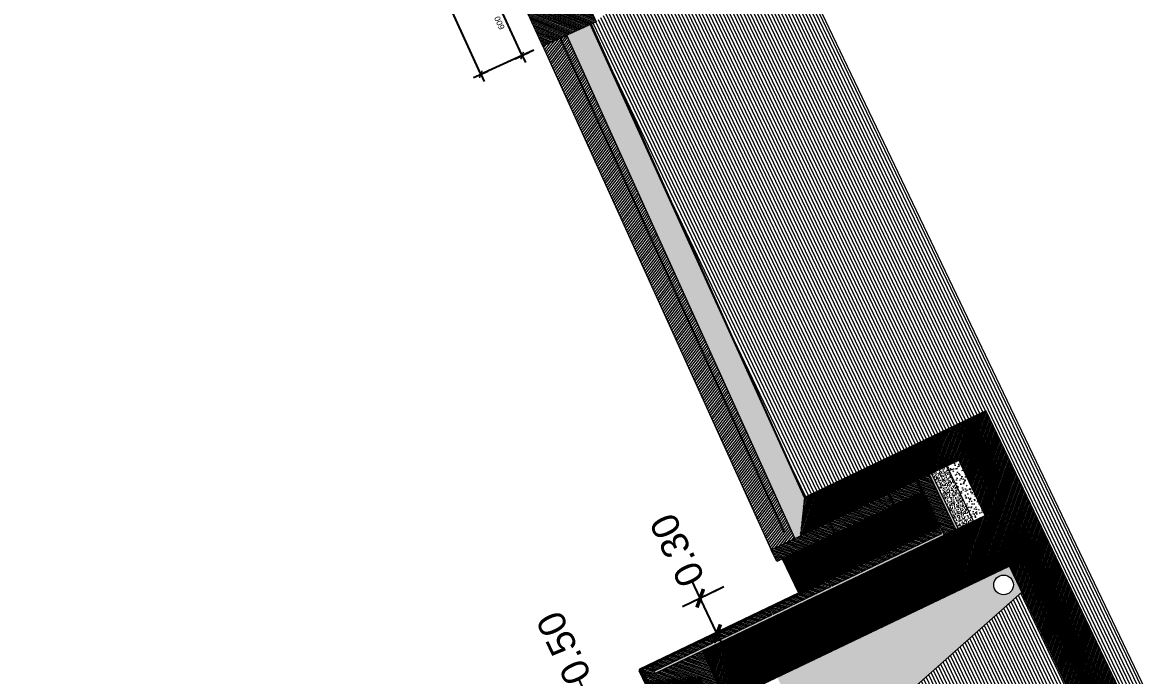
# Model space of a CAD drawing. Header units: metres. Extents: x 678805 to 1359287, y 2747329 to 5497370.
# Drawn here: x 679512.14 to 679520.76, y 2747483.89 to 2747488.88 of the extents above; entities that cross this region are included whole.
import ezdxf

# ---------------------------------------------------------------- set-up
doc = ezdxf.new("R2010")
doc.units = ezdxf.units.M
doc.linetypes.add('XREF_MON_WATERFEATURE$0$DASH_1', pattern=[0.4, 0.1, -0.3])
for name, color, linetype, true_color in [('02-L-Waterfeatures 01', 7, 'Continuous', 0x4da6ff), ('XREF_MON_WATERFEATURE$0$01-TX-Dimensions_1-100', 7, 'Continuous', 0x3f5f7f), ('XREF_MON_WATERFEATURE$0$01-TX-Dimensions_1-25', 7, 'Continuous', 0x3f5f7f), ('XREF_MON_WATERFEATURE$0$EIT_3 TR sorra', 7, 'Continuous', 0xd8ceb0)]:
    doc.layers.add(name, color=color, linetype=linetype, true_color=true_color)
doc.layers.add('XREF_MON_WATERFEATURE$0$-aux', color=50, linetype='Continuous', plot=False)
doc.layers.add('XREF_MON_WATERFEATURE$0$00_Aux', color=6, linetype='Continuous', plot=False)
for name, color, linetype, lineweight, true_color in [('XREF_MON_WATERFEATURE$0$02-L-projecció', 7, 'Continuous', 5, 0x636363), ('XREF_MON_WATERFEATURE$0$02-L-projecció 2', 7, 'Continuous', 5, 0x636363), ('XREF_MON_WATERFEATURE$0$3-TR grava', 7, 'Continuous', 5, 0x666666), ('XREF_MON_WATERFEATURE$0$3-TR tot_u', 7, 'Continuous', 5, 0x787878)]:
    doc.layers.add(name, color=color, linetype=linetype, lineweight=lineweight, true_color=true_color)
for name, color, linetype, lineweight in [('XREF_MON_WATERFEATURE$0$02-L-seccionat', 6, 'Continuous', 5), ('XREF_MON_WATERFEATURE$0$3-TR Formigó', 252, 'Continuous', 0), ('XREF_MON_WATERFEATURE$0$3-TR terra compactada', 45, 'Continuous', 0)]:
    doc.layers.add(name, color=color, linetype=linetype, lineweight=lineweight)
doc.layers.add('XREF_MON_WATERFEATURE$0$02-L-Waterfeatures 02', color=152, linetype='Continuous')
doc.layers.add('XREF_MON_WATERFEATURE$0$COTAUX', color=7, linetype='Continuous')
doc.styles.add('XREF_MON_WATERFEATURE$0$Standard', font='arial.ttf')
doc.dimstyles.new('XREF_MON_WATERFEATURE$0$E100', dxfattribs={"dimscale": 0.03, "dimtxt": 7, "dimasz": 0.5, "dimexe": 0.1, "dimexo": 15, "dimgap": 4, "dimtad": 1, "dimzin": 0, "dimdsep": 46, "dimtxsty": 'XREF_MON_WATERFEATURE$0$Standard', "dimblk1": 'XREF_MON_WATERFEATURE$0$LINCOT200', "dimblk2": 'XREF_MON_WATERFEATURE$0$LINCOT200', "dimsah": 1, "dimcen": 0.1, "dimdle": 0.1, "dimclrt": 256, "dimadec": 0, "dimazin": 0, "dimtfac": 0.01538461538461539, "dimtofl": 0, "dimtmove": 0, "dimatfit": 3, "dimldrblk": 'XREF_MON_WATERFEATURE$0$LINCOT200', "dimfxl": 1, "dimtolj": 1, "dimtzin": 0, "dimarcsym": 0})
doc.dimstyles.new('XREF_MON_WATERFEATURE$0$E20', dxfattribs={"dimscale": 0.03, "dimtxt": 1.5, "dimasz": 0.2, "dimexe": 0.1, "dimexo": 2.5, "dimgap": 1, "dimtad": 1, "dimdec": 0, "dimlfac": 1000, "dimzin": 0, "dimdsep": 46, "dimtxsty": 'XREF_MON_WATERFEATURE$0$Standard', "dimblk1": 'XREF_MON_WATERFEATURE$0$LINCOT200', "dimblk2": 'XREF_MON_WATERFEATURE$0$LINCOT200', "dimsah": 1, "dimcen": 0.1, "dimdle": 0.1, "dimclrt": 256, "dimadec": 0, "dimazin": 0, "dimtfac": 0.01538461538461539, "dimtdec": 0, "dimtofl": 0, "dimtmove": 0, "dimatfit": 3, "dimldrblk": 'XREF_MON_WATERFEATURE$0$LINCOT200', "dimfxl": 1, "dimtolj": 1, "dimtzin": 0, "dimarcsym": 0})
pattern_1 = [(43.98579928964266, (77.13697146251798, -24.04769780486822), (0.001927275125572217, 0.006603891924043957), [0.00853281250000007, -0.001706562500000014, 0, -0.001706562500000014])]
pattern_2 = [(44.99999999989516, (-45.99746788525954, 30.80656202230603), (-0.006735192090789537, 0.006735192090814185), [])]

# ---------------------------------------------------------------- blocks, each defined once
blk = doc.blocks.new('XREF_MON_WATERFEATURE$0$WaterFall Channel')
at = {"layer": 'XREF_MON_WATERFEATURE$0$3-TR Formigó'}
h = blk.add_hatch(dxfattribs=at)
h.set_pattern_fill('ANSI31', color=256, scale=0.002999999999999998, angle=-18.27604261032588, style=0)
h.set_pattern_definition(pattern_2)
h.paths.add_polyline_path([(0.09851920045912266, -5.111424252390862e-05), (-1.862645149230957e-09, -4.21903096139431e-05), (-1.586973667144775e-06, -0.3450375250540674), (0.09851920185610652, -0.3450375245884061)])
h = blk.add_hatch(dxfattribs=at)
h.set_pattern_fill('ANSI31', color=256, scale=0.002999999999999998, angle=-18.27604261032588, style=0)
h.set_pattern_definition(pattern_2)
edge = h.paths.add_edge_path()
edge.add_line((0.2580314185521885, -0.3999952720651739), (0.0985192027874291, -0.3999831625260413))
edge.add_line((0.0985192027874291, -0.3999831625260413), (0.09850334841758013, -0.3750360794365406))
edge.add_line((0.09850334841758013, -0.3750360794365406), (8.132075890898705e-06, -0.3750389693304896))
edge.add_line((8.132075890898705e-06, -0.3750389693304896), (2.610962837934494e-06, -0.4999805477447808))
edge.add_line((2.610962837934494e-06, -0.4999805477447808), (0.4298762682080269, -0.5000129554420709))
edge.add_line((0.4298762682080269, -0.5000129554420709), (0.4298762682080269, -0.1000000004656613))
edge.add_line((0.4298762682080269, -0.1000000004656613), (0.4998762682080269, -0.1000000004656613))
edge.add_line((0.4998762682080269, -0.1000000004656613), (0.4998762686548925, -0.02505663478112696))
edge.add_arc((0.4898366796350784, -0.02645006639107605), 0.01013582751127793, 7.901811386936648, 96.45579607710752)
edge.add_line((0.4886970412917435, -0.01637851120904088), (0.3952812625161918, -0.0274717642880464))
edge.add_line((0.3952812625161918, -0.0274717642880464), (0.2580314185521885, -0.3999952720651739))
at = {"layer": 'XREF_MON_WATERFEATURE$0$02-L-seccionat'}
blk.add_lwpolyline([(4.656612873077393e-10, -4.656612873077393e-10), (0.09851920325309038, -4.656612873077393e-10), (0.09851920325309038, -0.3899839207848978, 0.4141913255382975), (0.1085184440340928, -0.3999839207560771), (0.2510580586641579, -0.399994742634442, 0.3142384861403481), (0.260442213579803, -0.3934518925298635), (0.3931626223038822, -0.0332221772634832, -0.2820400704616889), (0.4013667897201669, -0.02674909950616764), (0.4886970412917435, -0.01637851120904088, -0.4492722296790671), (0.4998762696050107, -0.02630873816087842), (0.4998762682080269, -0.1000000004656613), (0.4398762682080269, -0.1000000004656613, 0.414213562373095), (0.4298762682080269, -0.1100000004656613), (0.4298762682080269, -0.5000129554420709), (-2.265442162752151e-06, -0.4999805482104421), (4.656612873077393e-10, -4.656612873077393e-10)], format="xyb", dxfattribs=at)
blk = doc.blocks.new('XREF_MON_WATERFEATURE$0$General Section WaterFalls')
at = {"layer": 'XREF_MON_WATERFEATURE$0$02-L-seccionat'}
h = blk.add_hatch(color=256, dxfattribs=at)
edge = h.paths.add_edge_path()
edge.add_arc((79.83593922900036, -34.00271305441856), 0.002999999999999998, 0, 360)
h = blk.add_hatch(color=256, dxfattribs=at)
edge = h.paths.add_edge_path()
edge.add_arc((80.08588924305514, -34.00771205429919), 0.002999999999999998, 0, 360)
h = blk.add_hatch(color=256, dxfattribs=at)
edge = h.paths.add_edge_path()
edge.add_arc((80.33583910576999, -34.01271105161868), 0.002999999999999998, 0, 360)
h = blk.add_hatch(color=256, dxfattribs=at)
edge = h.paths.add_edge_path()
edge.add_arc((80.58578911982477, -34.01771005312912), 0.002999999999999998, 0, 360)
h = blk.add_hatch(color=256, dxfattribs=at)
edge = h.paths.add_edge_path()
edge.add_arc((80.83573898300529, -34.02270905068144), 0.002999999999999998, 0, 360)
h = blk.add_hatch(color=256, dxfattribs=at)
edge = h.paths.add_edge_path()
edge.add_arc((81.0856889965944, -34.02770807198249), 0.002999999999999998, 0, 360)
h = blk.add_hatch(color=256, dxfattribs=at)
edge = h.paths.add_edge_path()
edge.add_arc((81.3356388588436, -34.03270706860349), 0.002999999999999998, 0, 360)
h = blk.add_hatch(color=256, dxfattribs=at)
edge = h.paths.add_edge_path()
edge.add_arc((81.58558887382969, -34.03770606964827), 0.002999999999999998, 0, 360)
h = blk.add_hatch(color=256, dxfattribs=at)
edge = h.paths.add_edge_path()
edge.add_arc((81.83553873701021, -34.04270506696776), 0.002999999999999998, 0, 360)
h = blk.add_hatch(color=256, dxfattribs=at)
edge = h.paths.add_edge_path()
edge.add_arc((82.08548875106499, -34.04770406801254), 0.002999999999999998, 0, 360)
h = blk.add_hatch(color=256, dxfattribs=at)
edge = h.paths.add_edge_path()
edge.add_arc((82.33543861331418, -34.05270306533203), 0.002999999999999998, 0, 360)
h = blk.add_hatch(color=256, dxfattribs=at)
edge = h.paths.add_edge_path()
edge.add_arc((82.58538862830028, -34.05770206614397), 0.002999999999999998, 0, 360)
h = blk.add_hatch(color=256, dxfattribs=at)
edge = h.paths.add_edge_path()
edge.add_arc((82.83533848961815, -34.06270106323063), 0.002999999999999998, 0, 360)
h = blk.add_hatch(color=256, dxfattribs=at)
edge = h.paths.add_edge_path()
edge.add_arc((83.08528850460425, -34.06770008476451), 0.002999999999999998, 0, 360)
h = blk.add_hatch(color=256, dxfattribs=at)
edge = h.paths.add_edge_path()
edge.add_arc((83.33523836685345, -34.072699082084), 0.002999999999999998, 0, 360)
h = blk.add_hatch(color=256, dxfattribs=at)
edge = h.paths.add_edge_path()
edge.add_arc((83.58518838137388, -34.07769808359444), 0.002999999999999998, 0, 360)
h = blk.add_hatch(color=256, dxfattribs=at)
edge = h.paths.add_edge_path()
edge.add_arc((83.83513824362308, -34.0826970806811), 0.002999999999999998, 0, 360)
at = {"layer": 'XREF_MON_WATERFEATURE$0$02-L-Waterfeatures 02', "lineweight": 9, "transparency": 33554687}
h = blk.add_hatch(dxfattribs=at)
h.set_pattern_fill('ANSI31', color=256, scale=0.002499999999999998, angle=2.627825166700061e-09)
h.set_pattern_definition([(45.00000000262781, (79.13746212422848, -34.48771507153288), (-0.005612660075925642, 0.005612660075410798), [])])
edge = h.paths.add_edge_path()
edge.add_line((78.93707005726174, -32.54276943276636), (78.93707005633041, -32.93770147877605))
edge.add_line((78.93707005586475, -32.9377014786005), (79.09658227419065, -32.93776306517436))
edge.add_line((79.09658227441832, -32.93776306509972), (79.23383211838232, -32.56523955732259))
edge.add_line((79.23383211810142, -32.56523955706507), (79.32724789682544, -32.55409682783044))
edge.add_arc((79.32838731445372, -32.5641686685849), 0.01013608618583612, 7.903237830834712, 96.45436951496453, ccw=False)
edge.add_line((79.33842712501064, -32.5627749520354), (79.33901334886936, -35.08771829773043))
edge.add_line((79.3390133487992, -35.08771829679608), (79.63825696986169, -35.08771829726174))
edge.add_line((79.63825696939602, -35.08771829772741), (79.63856202494425, -33.89776900274423))
edge.add_line((79.63856202503666, -33.89776900294237), (79.34856202546507, -33.89776900294237))
edge.add_line((79.34856202593073, -33.89776900270954), (79.3484271234124, -32.54276943203015))
edge.add_line((79.34842712292448, -32.54276943206787), (78.93707005726174, -32.54276943253353))
at = {"layer": 'XREF_MON_WATERFEATURE$0$3-TR Formigó'}
h = blk.add_hatch(dxfattribs=at)
h.set_pattern_fill('ANSI31', color=256, scale=0.002999999999999999, style=0)
h.set_pattern_definition([(44.99999999999999, (77.1369714634493, -34.04769787192345), (-0.006735192090801864, 0.006735192090801864), [])])
h.paths.add_polyline_path([(79.33842712501064, -32.6477678604424), (79.28842712473124, -32.64776786090806), (79.28842712426558, -33.13773867767304), (79.33842712407932, -33.13773867790587)])
h = blk.add_hatch(dxfattribs=at)
h.set_pattern_fill('ANSI31', color=256, scale=0.002999999999999999, angle=90, style=0)
h.set_pattern_definition([(134.9999999999999, (76.98708893312141, -33.79769780533388), (-0.006735192090801864, -0.006735192090801864), [])])
h.paths.add_polyline_path([(79.98875382775441, -35.43771831644699), (79.2685445942916, -35.43771831691265), (79.26854959130287, -33.05776493577287), (78.83855410292745, -33.05776416347362), (78.838545109611, -35.43771901470609), (77.43852502806112, -35.43748719710857), (77.43852502806112, -35.78748719068244), (79.98875382728875, -35.78771875007078)])
h = blk.add_hatch(dxfattribs=at)
h.set_pattern_fill('ANSI31', color=256, scale=0.002999999999999999, style=0)
h.set_pattern_definition([(44.99999999999999, (77.13697146251798, -34.54766871850006), (-0.006735192090801864, 0.006735192090801864), [])])
h.paths.add_polyline_path([(79.33842712361366, -33.14773870678619), (79.28842712426558, -33.14773870701902), (79.28842712473124, -33.63770952424966), (79.33842712454498, -33.63770952355117)])
h = blk.add_hatch(dxfattribs=at)
h.set_pattern_fill('ANSI31', color=256, scale=0.002999999999999999, style=0)
h.set_pattern_definition([(44.99999999999999, (77.13697146298364, -35.04763956414536), (-0.006735192090801864, 0.006735192090801864), [])])
h.paths.add_polyline_path([(79.33842712454498, -33.64770955312997), (79.28842712379992, -33.64770955266431), (79.28842712426558, -34.13768037012778), (79.33842712407932, -34.13768037012778)])
h = blk.add_hatch(dxfattribs=at)
h.set_pattern_fill('ANSI31', color=256, scale=0.002999999999999999, style=0)
h.set_pattern_definition([(44.99999999999999, (77.1370332268998, -35.14771349309012), (-0.006735192090801864, 0.006735192090801864), [])])
h.paths.add_polyline_path([(79.63869692618027, -33.84775429917499), (79.73869692580774, -33.84775429870933), (79.7386969239451, -34.33775429939851), (79.6386969233863, -34.33775429939851)])
h = blk.add_hatch(dxfattribs=at)
h.set_pattern_fill('ANSI31', color=256, scale=0.004999999999999998, angle=71.0249307950155)
h.set_pattern_definition([(116.0249307950155, (-9.313225746154785e-10, -4.656612873077393e-10), (-0.01426532604148492, -0.006965349806731322), [])])
edge = h.paths.add_edge_path()
edge.add_arc((85.08488791482523, -34.1076920076739), 0.002999901633477878, 94.88686113115313, 179.303077539661, ccw=False)
edge.add_arc((85.08488801168278, -34.10769209801219), 0.003000000000001222, -0.6990265947591183, 94.88856506074069, ccw=False)
edge.add_arc((85.08488801121712, -34.10769210848957), 0.003000000000019159, 179.3011735084014, 359.3011735084047, ccw=False)
edge = h.paths.add_edge_path(flags=16)
edge.add_arc((79.83593922900036, -34.00271305441856), 0.003000000000014324, 0, 360)
h.paths.add_polyline_path([(79.81314136367291, -33.99327196460217), (79.81302138697356, -33.99927078513429)], flags=16)
edge = h.paths.add_edge_path(flags=16)
edge.add_arc((80.08588924305514, -34.00771205429919), 0.003000000000000113, 0, 360)
edge = h.paths.add_edge_path(flags=16)
edge.add_arc((80.33583910576999, -34.01271105161868), 0.003000000000000113, 0, 360)
edge = h.paths.add_edge_path(flags=16)
edge.add_arc((80.58578911982477, -34.01771005312912), 0.003000000000000113, 0, 360)
edge = h.paths.add_edge_path(flags=16)
edge.add_arc((80.83573898300529, -34.02270905068144), 0.003000000000000113, 0, 360)
edge = h.paths.add_edge_path(flags=16)
edge.add_arc((81.0856889965944, -34.02770807198249), 0.003000000000000113, 0, 360)
edge = h.paths.add_edge_path(flags=16)
edge.add_arc((81.3356388588436, -34.03270706860349), 0.003000000000000113, 0, 360)
edge = h.paths.add_edge_path(flags=16)
edge.add_arc((81.58558887382969, -34.03770606964827), 0.003000000000014324, 0, 360)
edge = h.paths.add_edge_path(flags=16)
edge.add_arc((81.83553873701021, -34.04270506696776), 0.003000000000000113, 0, 360)
edge = h.paths.add_edge_path(flags=16)
edge.add_arc((82.08548875106499, -34.04770406801254), 0.003000000000000113, 0, 360)
edge = h.paths.add_edge_path(flags=16)
edge.add_arc((82.33543861331418, -34.05270306533203), 0.003000000000000113, 0, 360)
edge = h.paths.add_edge_path(flags=16)
edge.add_arc((82.58538862830028, -34.05770206614397), 0.003000000000000113, 0, 360)
edge = h.paths.add_edge_path(flags=16)
edge.add_arc((82.83533848961815, -34.06270106323063), 0.003000000000000113, 0, 360)
edge = h.paths.add_edge_path(flags=16)
edge.add_arc((83.08528850460425, -34.06770008476451), 0.003000000000014324, 0, 360)
edge = h.paths.add_edge_path(flags=16)
edge.add_arc((83.33523836685345, -34.072699082084), 0.003000000000014324, 0, 360)
edge = h.paths.add_edge_path(flags=16)
edge.add_arc((83.58518838137388, -34.07769808359444), 0.003000000000000113, 0, 360)
edge = h.paths.add_edge_path(flags=16)
edge.add_arc((83.83513824362308, -34.0826970806811), 0.003000000000000113, 0, 360)
edge = h.paths.add_edge_path(flags=16)
edge.add_arc((84.08508825814351, -34.08769610151649), 0.003000000000000113, 0, 360)
edge = h.paths.add_edge_path(flags=16)
edge.add_arc((84.33503812085837, -34.09269509953447), 0.003000000000000113, 0, 360)
edge = h.paths.add_edge_path()
edge.add_arc((84.58498813537881, -34.09769410011359), 0.003000000000000113, 0, 360)
h.paths.add_polyline_path([(83.96552851889282, -34.13251324440353), (83.96552851889282, -33.93247324880213), (79.73869692580774, -33.84775429870933), (79.73869692487642, -34.04779429594055)])
h = blk.add_hatch(dxfattribs=at)
h.set_pattern_fill('ANSI31', color=256, scale=0.002999999999999998, angle=-2.292106665618142, style=0)
h.set_pattern_definition([(42.70789333438186, (1.174975701607764, 2.650228468468413), (-0.00646043515538542, 0.0069991715654826), [])])
h.paths.add_polyline_path([(84.56660658679903, -33.94431250612251), (83.96672607352957, -33.9323388049379), (83.95774579746649, -34.38224918977357), (84.75746594136581, -34.39821171946824), (84.75958209810778, -34.29823403945193)])
h = blk.add_hatch(dxfattribs=at)
h.set_pattern_fill('ANSI31', color=256, scale=0.002999999999999999, angle=90, style=0)
h.set_pattern_definition([(134.9999999999999, (77.13697146298364, -29.24764828500338), (-0.006735192090801864, -0.006735192090801864), [])])
h.paths.add_polyline_path([(79.73875382775441, -35.43771832762286), (79.98875382402912, -35.43771834275685), (79.98875383101404, -34.25026744417846), (79.73869138862938, -34.0952617013827)])
h = blk.add_hatch(dxfattribs=at)
h.set_pattern_fill('ANSI31', color=256, scale=0.002999999999999999, style=0)
h.set_pattern_definition([(44.99999999999999, (77.13697146298364, -35.54761041072197), (-0.006735192090801864, 0.006735192090801864), [])])
h.paths.add_polyline_path([(79.33842712501064, -34.1476803990081), (79.28842712473124, -34.14768039924093), (79.28842712379992, -34.63765121623874), (79.33842712454498, -34.6376512167044)])
h = blk.add_hatch(dxfattribs=at)
h.set_pattern_fill('ANSI31', color=256, scale=0.002999999999999999, style=0)
h.set_pattern_definition([(44.99999999999999, (77.13703322364017, -35.64771349309012), (-0.006735192090801864, 0.006735192090801864), [])])
h.paths.add_polyline_path([(79.63869692431763, -34.34775429940782), (79.73869692301378, -34.34775429917499), (79.73869692208245, -34.83775429893285), (79.63869692152366, -34.83775429939851)])
h = blk.add_hatch(dxfattribs=at)
h.set_pattern_fill('ANSI31', color=256, scale=0.002999999999999999, style=0)
h.set_pattern_definition([(44.99999999999999, (77.13697146298364, -36.04758125683293), (-0.006735192090801864, 0.006735192090801864), [])])
h.paths.add_polyline_path([(79.33842712407932, -34.64765124535188), (79.28842712379992, -34.64765124535188), (79.28842712473124, -35.07771829725243), (79.33842712454498, -35.07771829725243)])
h = blk.add_hatch(dxfattribs=at)
h.set_pattern_fill('ANSI31', color=256, scale=0.002999999999999999, style=0)
h.set_pattern_definition([(44.99999999999999, (77.13703322224319, -36.14771349309012), (-0.006735192090801864, 0.006735192090801864), [])])
h.paths.add_polyline_path([(79.63869692152366, -34.84775429917499), (79.73869692115113, -34.84775429940782), (79.73869691928849, -35.07771829725243), (79.63869692012668, -35.07771829771809)])
h = blk.add_hatch(dxfattribs=at)
h.set_pattern_fill('ANSI31', color=256, scale=0.002999999999999999, style=0)
h.set_pattern_definition([(44.99999999999999, (77.13697146624327, -36.2876774915494), (-0.006735192090801864, 0.006735192090801864), [])])
h.paths.add_polyline_path([(79.73863516328856, -35.08771829749458), (79.26842712704092, -35.08771829726174), (79.26842712704092, -35.18771829712205), (79.73863516328856, -35.18771829712205)])
at = {"layer": 'XREF_MON_WATERFEATURE$0$3-TR grava'}
h = blk.add_hatch(dxfattribs=at)
h.set_pattern_fill('GRAVEL', color=256, scale=0.002499999999999998, angle=-65.4594079214056)
h.set_pattern_definition([(162.5533795785944, (77.2137245782651, -24.06291383993812), (-0.7308664413105134, 0.2247454003224838), [0.008543035999999995, -0.8457620909891244]), (119.5103330785944, (77.20557453483343, -24.06035248679109), (0.3742512880765163, -0.6667924889896534), [0.01466011799999999, -1.451351222338099]), (67.05103917859438, (77.19835324957967, -24.0475942757912), (-0.3716630592082974, -0.8677521653213359), [0.01033703799999999, -1.023368069852499]), (201.8142810785943, (77.17362644057721, -24.03165985411033), (1.181651354603074, 0.4697151542846624), [0.013350113, -1.321660935643449]), (227.3742462585944, (77.16123228846118, -24.03662074590102), (0.5612966858302837, 0.6053067655956637), [0.01309084249999999, -1.295995193633599]), (291.8142810785943, (77.15236706938595, -24.04625290539116), (-0.469715154284662, 1.181651354603073), [0.01335011299999999, -1.321660935643449]), (332.2348325485944, (77.15732796024531, -24.05864705797285), (-0.9205000676641384, 0.487190799820997), [0.01765484149999998, -1.747827882856174]), (6.795920448594389, (77.17295008711517, -24.06687153736129), (1.455422802273856, 0.1758798357438446), [0.01666798799999999, -1.650131415047625]), (55.97015769859439, (77.18950097169727, -24.06489915912971), (0.5399387022612131, 0.8049723273507519), [0.013395325, -1.3261386424678]), (109.7769503785944, (77.19699733285233, -24.05379782267846), (0.2323495932458333, -0.6617765230940462), [0.01529283199999999, -0.7493484237499995]), (156.9380298785944, (77.19182286178693, -24.03940701461397), (-0.9518899865877168, 0.403052978445805), [0.01977694799999999, -1.957919312804424]), (73.35466690859441, (77.19915901310742, -24.08910982497036), (0.1619655624356716, 0.5625907985248249), [0.00675011349999999, -0.668264145608599]), (106.0098264785943, (77.20109256869182, -24.08264253940433), (0.2273336257813092, -0.803678214579225), [0.01284204949999999, -1.271365974925999]), (159.5405920785944, (77.19755069445819, -24.07029854692519), (-0.05776387016626405, -0.02637395122873605), [0.008980233499999987, -0.08082232771069989]), (137.7391825885944, (77.20263618184254, -24.06309020170011), (0.2473974964595234, -0.2360714483909447), [0.004836032999999992, -0.4787655592223493]), (226.3420015685944, (77.19905708916485, -24.05983794876374), (0.1469176592604953, 0.1368857238627073), [0.006839140499999998, -0.3351188247499998]), (325.5043486085944, (77.1943356608972, -24.06478589889593), (0.1946495940143111, -0.120543708048443), [0.01110799149999999, -0.3591574538227498]), (96.10564325859436, (77.20349050173536, -24.07107682339847), (-0.005015967701359904, -0.1419016915615013), [0.008032178499999989, -0.1927724529206998]), (310.9301324125944, (77.18376019736752, -24.02633490413427), (0.4370311227861186, -0.4985168479763861), [0.01125219999999998, -1.113970666813473]), (4.886768018594398, (77.19113196292892, -24.03483606479131), (-0.7408983767459327, -0.05905798282647845), [0.009439973499999985, -0.9345553919549986]), (227.7391825885943, (77.21504327608272, -24.06580203375779), (0.236071448391113, 0.2473974964597082), [0.009672002499999997, -0.4739295897223498]), (278.1510517485945, (77.20853877021, -24.07296021888033), (-0.09044790183450213, 0.6567605553424388), [0.01125219999999999, -1.113970666813499]), (273.9845468585944, (77.1479465989396, -24.04268675413914), (-0.01634201581114442, 0.3415672532887592), [0.01085087999999998, -0.5316933578276491]), (229.3157326785944, (77.14870059816167, -24.05351141002029), (0.5035328153719132, 0.578932814619784), [0.009091802999999997, -0.9000898345179998]), (1.342001568594387, (77.15754314418882, -24.09275362361223), (0.3415672532877387, 0.01634201583260719), [0.009672002499999992, -0.4739295897223496]), (311.8946167185944, (77.16721252398565, -24.09252710267901), (-0.5739168466802448, 0.6454345072093441), [0.0106445685, -1.053809399504999]), (3.984546858594382, (77.14461990911514, -24.0644493275322), (-0.3415672532888744, -0.01634201580877165), [0.005425439999999992, -0.5371187978276493]), (35.85052455259439, (77.1559607074596, -24.08928779093549), (0.204681529436305, 0.1632596750812058), [0.003237864999999997, -0.3205498741131498]), (100.5043486105944, (77.15858516236767, -24.08739145519212), (0.02135798351994016, -0.1996655617274969), [0.0130908425, -0.2487263647267249]), (120.5495980385944, (77.15619856538251, -24.07451998372562), (0.3215033824824281, -0.5512647504169874), [0.012131675, -1.201034121583424]), (238.2306596085943, (77.18913691211492, -24.06715955468826), (0.08915378909610928, 0.1105117726299222), [0.009158096999999994, -0.2197944089919999]), (287.6978186685944, (77.18431516364217, -24.07494553853758), (0.3328294306101222, -1.034733695266432), [0.01598891899999997, -1.582900226625773]), (355.4859879785944, (77.18917573569342, -24.09017772460356), (-0.5098428960780156, 0.0464378220719186), [0.006537705999999993, -0.6472348079527493]), (24.54059207859437, (77.19569318089634, -24.09069226239808), (0.03138991893752503, 0.08413782139499214), [0.003809999999999997, -0.05968999999999995]), (54.7970292385944, (77.15740400226787, -24.07257348764688), (-0.2988512862779227, -0.4156731392452753), [0.008821673999999995, -0.8733485193299996]), (342.5533795785944, (77.16248949011788, -24.0653651424218), (0.7308664413097113, -0.224745400325036), [0.01708607199999999, -0.8372190549891247]), (294.5405920785944, (77.17878957511857, -24.07048784894869), (0.08413782139499214, -0.03138991893752503), [0.01650999999999999, -0.04698999999999996]), (259.8454385785944, (77.18564680265263, -24.0855064552743), (-0.1406075784639758, -0.7622563603398058), [0.01004023899999999, -0.9939829181034995]), (188.5951961785943, (77.18387666810304, -24.09538941388018), (-0.2574294318929432, -0.04773193475317565), [0.009245726999999994, -0.4530412509692998]), (142.1865674385944, (77.17473476845771, -24.09677121276036), (-1.078743774950315, 0.8337740209468908), [0.01505362749999999, -1.490311610573449]), (109.9666708185943, (77.16284221224487, -24.08754193386994), (-0.2850974958072773, 0.7773042633900631), [0.01592573649999999, -1.576646161405999])])
h.paths.add_polyline_path([(78.8385478113778, -33.468975543743), (78.05505687510595, -33.4629564518109), (78.61334574548528, -35.43768163840286), (78.83854459458962, -35.43771888571791)])
edge = h.paths.add_edge_path(flags=16)
edge.add_arc((78.72958119260147, -35.33510247478262), 0.0749999999999886, 0, 360)
at = {"layer": 'XREF_MON_WATERFEATURE$0$3-TR terra compactada'}
h = blk.add_hatch(dxfattribs=at)
h.set_pattern_fill('LINE', color=256, scale=0.007499999999999998)
h.set_pattern_definition([(359.9999999999999, (-1.593222050461918, -1.450000001117587), (3.469446951953614e-18, 0.0238125), [])])
edge = h.paths.add_edge_path(flags=16)
edge.add_arc((87.91270721703768, -34.89102650922723), 0.03000000000000113, 0, 360)
h.paths.add_polyline_path([(60.86794612370431, -34.06345526850782), (60.86794612370431, -34.8165326055605), (77.28848761087283, -34.81653260439634), (77.28848760994151, -35.96653260430321), (94.02980208816007, -35.96653260337189), (94.02346620196477, -34.53352967253886), (88.77741158520803, -34.42881766473874), (88.7764219455421, -34.4783984052483), (88.67512278445065, -34.8564527768176), (84.06023222394288, -34.76436978625134), (83.96552849235013, -34.41241660504602), (83.95774579746649, -34.38224918977357), (83.95875280490145, -34.33179827523418), (79.98875382728875, -34.25026744417846), (79.98875382775441, -35.78771875007078), (77.43852502759546, -35.78771875007078), (77.43852502852678, -35.43748732609674), (78.61814005719498, -35.43770227907225), (78.05505687510595, -33.4629564518109), (67.10211191978306, -33.3788115279749), (67.01179703883827, -33.17811179091223), (66.85097349714488, -33.17687627975829), (63.56725041614845, -33.15126436809078), (63.56725041707978, -34.70336046814919), (61.01713174395263, -34.70336046768352), (61.01713174441829, -34.35336060426198), (62.10765844490379, -34.35336060402915), (61.58575402200222, -32.50950451311655), (50.6815704330802, -32.42573419259861), (50.59114177431911, -32.2250335814897), (50.42511908290908, -32.2237581287045), (47.14811543934047, -32.19819437991828), (47.14721526950598, -33.38156245509163), (44.99754665372893, -33.38156245509163), (44.99754665279761, -33.03156259073876), (45.56926759378985, -33.03156259120442), (45.14311256445944, -31.55625739693642), (34.2616229839623, -31.47266142093576), (34.17091776337475, -31.2719586850144), (34.00475173024461, -31.27068213094026), (30.72633214015514, -31.24511096207425), (30.72633214108646, -32.37863686797209), (28.57621343620121, -32.37863686820492), (28.57621343526989, -32.02863700361922), (29.14793437626213, -32.02863700361922), (28.72177934786305, -30.55333180958405), (17.8412764519453, -30.4697434140835), (17.68143947003409, -31.50181839196011), (28.27606689184904, -31.50181839149445), (28.27606689091772, -32.61037793336436), (44.44740463607013, -32.61037793196738), (44.44740463700145, -34.06345526920632)])
at = {"layer": 'XREF_MON_WATERFEATURE$0$3-TR tot_u'}
h = blk.add_hatch(dxfattribs=at)
h.set_pattern_fill('EARTH', color=256, scale=0.004999999999999998, angle=-81.52378269842424, style=0)
h.set_pattern_definition([(296.7522599117967, (0.4194638002663851, 0.9390531389508396), (0.04264326154769572, -0.01405977398733054), [0.03174999999999999, -0.03174999999999999]), (296.7522599117967, (0.4300956195220351, 0.9444125422742218), (0.04264326154769572, -0.01405977398733054), [0.03174999999999999, -0.03174999999999999]), (296.7522599117967, (0.4407274383120239, 0.9497719465289265), (0.04264326154769572, -0.01405977398733054), [0.03174999999999999, -0.03174999999999999]), (26.75225991179679, (0.4460578458383679, 0.9480144749395549), (0.01405977398733054, 0.04264326154769572), [0.03174999999999998, -0.03174999999999998]), (26.75225991179679, (0.4514172496274114, 0.9373826552182436), (0.01405977398733054, 0.04264326154769572), [0.03174999999999998, -0.03174999999999998]), (26.75225991179679, (0.4567766538821161, 0.9267508364282548), (0.01405977398733054, 0.04264326154769572), [0.03174999999999998, -0.03174999999999998])])
h.paths.add_polyline_path([(83.96552851889282, -34.33188947523013), (83.96552851889282, -34.13233092613518), (79.73869692487642, -34.04779429594055), (79.73869692487642, -34.09526489744894), (79.98875382822007, -34.25026744394563)])
h.paths.add_polyline_path([(88.78540222207084, -34.22872839891352), (88.78540222300217, -34.42876839451492), (94.02502532489598, -34.53356085484847), (94.02746540261433, -34.33356966008432)])
h = blk.add_hatch(dxfattribs=at)
h.set_pattern_fill('AR-CONC', color=256, scale=0.0002499999999999998, angle=90.27678088148771)
h.set_pattern_definition([(140.2767808814876, (77.13697146251798, -24.04769780486822), (0.003764704159489958, 0.04556488512718999), [0.004762499999999998, -0.05238749999999998]), (85.27678088148768, (77.13697146251798, -24.04769780486822), (-0.04772109123189319, -0.009041488029591135), [0.003809999999999997, -0.04191014604249997]), (190.7282255814877, (77.13728518784046, -24.0439007433597), (-0.04395638512486119, 0.03652339698683523), [0.004047502199999999, -0.04452256114999998]), (136.4609808814877, (77.12427161121741, -24.04775915527716), (0.01018308268423949, 0.06781974315314415), [0.007143749999999998, -0.07858124999999996]), (186.9123384914877, (77.1251201950945, -24.04210751480423), (-0.06214251756734138, 0.05905152949145021), [0.006071255784999992, -0.06678390203999988]), (81.46093205148773, (77.12427161121741, -24.04775915527716), (-0.06214251756431047, 0.0590515294948334), [0.005714991767499997, -0.06286493297999995]), (111.2767808814877, (77.12741589872167, -24.0413938916754), (0.02538289961306774, 0.03802665916488778), [0.004762499999999999, -0.05238749999999998]), (56.27678088148772, (77.12741589872167, -24.0413938916754), (-0.04612109131131684, 0.01522788673825665), [0.003809999999999997, -0.04190999999999997]), (161.7282258814877, (77.12953113997355, -24.0382250030525), (-0.02073819193550645, 0.05325454581748144), [0.004047502199999998, -0.04452248439999997]), (127.7767808814877, (77.13697146251798, -24.04769780486822), (-0.02114224311496267, 0.0006700263971019353), [0, -0.04140199999999998, 0, -0.04254499999999999, 0, -0.04206874999999998]), (97.77678088148764, (77.13697146251798, -24.04769780486822), (-0.02512554822967623, 0.01658373466572633), [0, -0.02425699999999999, 0, -0.04044949999999998, 0, -0.01603374999999999]), (57.7767808814877, (77.1370398690924, -24.06185813946649), (0.001268419274745625, 0.03390417176223971), [0, -0.01587499999999997, 0, -0.04952999999999994, 0, -0.06572249999999989]), (47.77678088148769, (77.13707054359838, -24.06820806558244), (-0.006535441198366106, 0.03700115619632984), [0, -0.02063749999999997, 0, -0.03289299999999994, 0, -0.04667249999999994])])
h.paths.add_polyline_path([(79.73863516328856, -35.207718298072), (79.26854408206418, -35.20771829830483), (79.26854408020154, -35.33771824557334), (79.73863516375422, -35.33771829726174)])
h = blk.add_hatch(dxfattribs=at)
h.set_pattern_fill('AR-CONC', color=256, scale=0.0004999999999999998, angle=90.27678088138283)
h.set_pattern_definition([(140.2767808813828, (77.13697146251798, -35.44769780524075), (0.00752940831914669, 0.09112977025436625), [0.009525, -0.104775]), (85.27678088138289, (77.13697146251798, -35.44769780524075), (-0.09544218246381951, -0.0180829760590076), [0.00762, -0.083820292085]), (190.7282255813828, (77.13759891223162, -35.44010368129238), (-0.08791277024958875, 0.07304679397383138), [0.008095004399999987, -0.08904512229999989]), (136.4609808813828, (77.11157175945118, -35.44782050512731), (0.02036616536872721, 0.135639486306251), [0.01428749999999999, -0.1571624999999998]), (186.9123384913827, (77.11326892673969, -35.4365172246471), (-0.1242850351344667, 0.1181030589831279), [0.01214251157000001, -0.13356780408]), (81.46093205138288, (77.11157175945118, -35.44782050512731), (-0.1242850351284049, 0.1181030589898943), [0.011429983535, -0.12572986596]), (111.2767808813828, (77.11786033539101, -35.43508997815661), (0.05076579922627469, 0.07605331832968265), [0.009524999999999999, -0.104775]), (56.27678088138284, (77.11786033539101, -35.43508997815661), (-0.09224218262257797, 0.03045577347668214), [0.00762, -0.08381999999999998]), (161.7282258813828, (77.12209081882611, -35.42875220207497), (-0.04147638387081799, 0.1065090916350389), [0.00809500439999999, -0.08904496879999992]), (127.7767808813828, (77.13697146251798, -35.44769780524075), (-0.0422844862299229, 0.001340052794281255), [0, -0.08280399999999999, 0, -0.08508999999999999, 0, -0.08413749999999999]), (97.77678088138279, (77.13697146251798, -35.44769780524075), (-0.05025109645929177, 0.03316746933154464), [0, -0.04851399999999999, 0, -0.08089899999999998, 0, -0.0320675]), (57.77678088138285, (77.13710827380419, -35.4760184744373), (0.002536838549615346, 0.06780834352447482), [0, -0.03175000000000001, 0, -0.09906000000000006, 0, -0.1314450000000001]), (47.77678088138283, (77.13716962421313, -35.48871832643636), (-0.0130708823965968, 0.07400231239268362), [0, -0.041275, 0, -0.065786, 0, -0.093345])])
h.paths.add_polyline_path([(79.73863516235724, -35.33771829796024), (79.26854408159852, -35.33771829772741), (79.26854408020154, -35.43771829130128), (79.7386351628229, -35.43771834252402)])
at = {"layer": 'XREF_MON_WATERFEATURE$0$EIT_3 TR sorra'}
h = blk.add_hatch(dxfattribs=at)
h.set_pattern_fill('ANSI36', color=256, scale=0.001075000000000009, angle=-1.014200710357327, style=0, double=1)
h.set_pattern_definition([(43.98579928964266, (77.1369714634493, -34.04769787192345), (0.001927275125572217, 0.006603891924043957), [0.00853281250000007, -0.001706562500000014, 0, -0.001706562500000014])])
h.paths.add_polyline_path([(79.26854407973588, -35.08771829749458), (79.33842712407932, -35.08771829749458), (79.33842712501064, -35.07771829725243), (79.28842712426558, -35.07771829748526), (79.28842712379992, -34.64765124535188), (79.33842712407932, -34.64765124535188), (79.33842712454498, -34.6376512167044), (79.28842712379992, -34.63765121623874), (79.28842712473124, -34.14768039924093), (79.33842712501064, -34.1476803990081), (79.33842712407932, -34.13768037012778), (79.28842712426558, -34.13768037012778), (79.28842712379992, -33.64770955266431), (79.33842712454498, -33.64770955312997), (79.33842712407932, -33.63770955312066), (79.28842712473124, -33.63770952424966), (79.28842712473124, -33.14773867791519), (79.33842712454498, -33.14773867768236), (79.33842712407932, -33.13773867790587), (79.28842712426558, -33.13773867767304), (79.28842712473124, -32.64776786090806), (79.33842712501064, -32.6477678604424), (79.33842712454498, -32.63776786113158), (79.26842712471262, -32.63776786113158)])
h = blk.add_hatch(dxfattribs=at)
h.set_pattern_fill('ANSI36', color=256, scale=0.001075000000000009, angle=-1.014200710357327, style=0, double=1)
h.set_pattern_definition(pattern_1)
h.paths.add_polyline_path([(79.26854407880455, -33.05776452412829), (79.2684271237813, -33.03778074821457), (78.83851946191862, -33.03774833865464), (78.83851946424693, -33.05776457558386)])
h = blk.add_hatch(dxfattribs=at)
h.set_pattern_fill('ANSI36', color=256, scale=0.001075000000000009, angle=-1.014200710357327, style=0, double=1)
h.set_pattern_definition([(43.98579928964266, (77.13703322643414, -35.54771349369548), (0.001927275125572217, 0.006603891924043957), [0.00853281250000007, -0.001706562500000014, 0, -0.001706562500000014])])
h.paths.add_polyline_path([(79.73869626130909, -34.33775429939851), (79.6386969233863, -34.33775429939851), (79.63869692431763, -34.34775429940782), (79.73869692301378, -34.34775429917499)])
h = blk.add_hatch(dxfattribs=at)
h.set_pattern_fill('ANSI36', color=256, scale=0.001075000000000009, angle=-1.014200710357327, style=0, double=1)
h.set_pattern_definition([(43.98579928964266, (77.1370332245715, -36.04771349369548), (0.001927275125572217, 0.006603891924043957), [0.00853281250000007, -0.001706562500000014, 0, -0.001706562500000014])])
h.paths.add_polyline_path([(79.73869625898078, -34.83775429939851), (79.63869692152366, -34.83775429939851), (79.63869692152366, -34.84775429917499), (79.73869692115113, -34.84775429940782)])
h = blk.add_hatch(dxfattribs=at)
h.set_pattern_fill('ANSI36', color=256, scale=0.001075000000000009, angle=-1.014200710357327, style=0, double=1)
h.set_pattern_definition([(43.98579928964266, (77.13703322224319, -36.2876774915494), (0.001927275125572217, 0.006603891924043957), [0.00853281250000007, -0.001706562500000014, 0, -0.001706562500000014])])
h.paths.add_polyline_path([(79.73869625711814, -35.07771829748526), (79.63869692012668, -35.07771829771809), (79.63869692012668, -35.08771829772741), (79.73869692021981, -35.08771829726174)])
h = blk.add_hatch(dxfattribs=at)
h.set_pattern_fill('ANSI36', color=256, scale=0.001075000000000009, angle=-1.014200710357327, style=0, double=1)
h.set_pattern_definition(pattern_1)
h.paths.add_polyline_path([(79.73874285351485, -35.18771829712205), (79.26854407973588, -35.18771829735488), (79.26854407927021, -35.20771829900332), (79.7387437322177, -35.20771829714067)])
at = {"layer": 'XREF_MON_WATERFEATURE$0$-aux'}
blk.add_lwpolyline([(78.93707005912438, -32.54776943149045), (79.34842712478712, -32.54776943125762), (79.34842712432146, -33.89776900201105), (79.63869692524895, -33.8977690031752)], dxfattribs=at)
at = {"layer": 'XREF_MON_WATERFEATURE$0$00_Aux'}
blk.add_line((83.96552851935849, -34.33598135411739), (79.98875382728875, -34.25026744417846), dxfattribs=at)
at = {"layer": 'XREF_MON_WATERFEATURE$0$02-L-projecció'}
for points in [[(88.77741158520803, -34.42881766473874), (94.02346620196477, -34.53352967253886), (94.02980208816007, -35.96653260337189), (77.28848760994151, -35.96653260430321), (77.28848761087283, -34.81653260439634), (60.86794612370431, -34.8165326055605)], [(63.56725041614845, -33.15126436809078), (66.85097349714488, -33.17687627975829), (67.01179703883827, -33.17811179091223), (67.10211191978306, -33.3788115279749), (78.05505687510595, -33.4629564518109), (78.61814005719498, -35.43770227907225), (77.43852502852678, -35.43748732609674), (77.43852502759546, -35.78771875007078), (79.98875382775441, -35.78771875007078), (79.98875382728875, -34.25026744417846), (83.96552851935849, -34.3319335191045)], [(79.26854407880455, -33.05776452412829), (79.2684271237813, -33.03778074821457)], [(79.81302138697356, -33.99927078513429), (83.96552851889282, -34.08232093276456)], [(83.96552851935849, -34.07631973363459), (79.81314136274159, -33.99327198578976)], [(79.26854408020154, -35.20771829900332), (79.73863516328856, -35.20771829714067)], [(79.2685440806672, -35.33771829865873), (79.73863516375422, -35.33771829726174)]]:
    blk.add_lwpolyline(points, dxfattribs=at)
at = {"layer": 'XREF_MON_WATERFEATURE$0$02-L-projecció', "linetype": 'XREF_MON_WATERFEATURE$0$DASH_1', "ltscale": 0.05, "const_width": 0.009999999999999992}
blk.add_lwpolyline([(79.33844631072134, -34.04772710148245), (79.63868340011686, -34.04775429796427)], dxfattribs=at)
at = {"layer": 'XREF_MON_WATERFEATURE$0$02-L-projecció 2'}
blk.add_lwpolyline([(78.93707005959004, -32.53776943148114), (79.33842712407932, -32.53776943078265), (79.33842712501064, -32.5627749520354)], dxfattribs=at)
at = {"layer": 'XREF_MON_WATERFEATURE$0$02-L-seccionat'}
for p, q in [((83.96552851935849, -33.93229093076661), (79.73869692580774, -33.84775429870933)), ((79.81314136367291, -33.99327196460217), (79.81302138743922, -33.99927076464519)), ((79.81314136274159, -33.99327198578976), (79.81302138697356, -33.99927078513429)), ((83.96552851889282, -34.13233092613518), (79.73869692487642, -34.04779429594055))]:
    blk.add_line(p, q, dxfattribs=at)
for points in [[(79.33842712501064, -32.6477678604424), (79.28842712473124, -32.64776786090806), (79.28842712426558, -33.13773867767304), (79.33842712407932, -33.13773867790587)], [(79.33842712361366, -33.14773870678619), (79.28842712426558, -33.14773870701902), (79.28842712473124, -33.63770952424966), (79.33842712454498, -33.63770952355117)], [(79.33842712454498, -33.64770955312997), (79.28842712379992, -33.64770955266431), (79.28842712426558, -34.13768037012778), (79.33842712407932, -34.13768037012778)], [(79.63869692618027, -33.84775429917499), (79.73869692580774, -33.84775429870933), (79.7386969239451, -34.33775429939851), (79.6386969233863, -34.33775429939851)], [(84.75958209810778, -34.29823403945193), (84.75758648151532, -34.39821412530728), (83.95774579746649, -34.38224918977357), (83.96672607352957, -33.9323388049379), (84.56660658679903, -33.94431250612251)], [(79.33842712501064, -34.1476803990081), (79.28842712473124, -34.14768039924093), (79.28842712379992, -34.63765121623874), (79.33842712454498, -34.6376512167044)], [(79.63869692431763, -34.34775429940782), (79.73869692301378, -34.34775429917499), (79.73869692208245, -34.83775429893285), (79.63869692152366, -34.83775429939851)], [(79.33842712407932, -34.64765124535188), (79.28842712379992, -34.64765124535188), (79.28842712473124, -35.07771829725243), (79.33842712454498, -35.07771829725243)], [(79.63869692152366, -34.84775429917499), (79.73869692115113, -34.84775429940782), (79.73869691928849, -35.07771829725243), (79.63869692012668, -35.07771829771809)], [(79.73863516328856, -35.08771829749458), (79.26842712704092, -35.08771829726174), (79.26842712704092, -35.18771829712205), (79.73863516328856, -35.18771829712205)]]:
    blk.add_lwpolyline(points, close=True, dxfattribs=at)
for points in [[(79.33842712501064, -32.6477678604424), (79.33842712501064, -32.63776784017682)], [(79.26854407880455, -33.05776452412829), (79.26854408020154, -35.43771829130128), (79.98875382775441, -35.43771834275685), (79.98875382728875, -35.78771875007078), (77.43852502806112, -35.78748719068244), (77.43852502852678, -35.43748732609674), (78.83854459458962, -35.43771888571791), (78.83854859089479, -33.0577645751182), (79.26854407880455, -33.05776452412829)], [(79.33842712454498, -33.1377387070097), (79.33842712361366, -33.14773870678619)], [(79.33842712407932, -33.63770955312066), (79.33842712454498, -33.64770955312997)], [(79.98875382728875, -34.25026744417846), (79.73869138862938, -34.0952617013827), (79.73875382775441, -35.43771832762286), (79.98875382402912, -35.43771834275685), (79.98875383101404, -34.25026744417846)], [(79.33842712454498, -34.13768039923161), (79.33842712501064, -34.1476803990081)], [(79.6386969233863, -34.33775429939851), (79.63869692431763, -34.34775429940782)], [(79.73271891707554, -34.33771783183329), (79.73259691754356, -34.34771708794869)], [(79.33842712407932, -34.6376512455754), (79.33842712407932, -34.64765124535188)], [(79.63869692152366, -34.83775429939851), (79.63869692152366, -34.84775429917499)], [(79.72661890881136, -34.83768062060699), (79.72649690834805, -34.84767987625673)], [(79.33842712454498, -35.07771829725243), (79.33842712407932, -35.08771829749458)], [(79.63869692012668, -35.07771829771809), (79.63869692012668, -35.08771829772741)], [(79.73869691928849, -35.07771829748526), (79.73869691975415, -35.08771829726174)]]:
    blk.add_lwpolyline(points, dxfattribs=at)
for centre, radius in [((79.83593922900036, -34.00271303299814), 0.002999999999999998), ((79.83593922900036, -34.00271305441856), 0.002999999999999998), ((80.08588924398646, -34.00771203404292), 0.002999999999999998), ((80.08588924305514, -34.00771205429919), 0.002999999999999998), ((80.08588924305514, -34.00771205429919), 0.002999999999999998), ((80.33583910623565, -34.01271103159525), 0.002999999999999998), ((80.33583910576999, -34.01271105161868), 0.002999999999999998), ((80.33583910576999, -34.01271105161868), 0.002999999999999998), ((80.58578912029043, -34.01771003147587), 0.002999999999999998), ((80.58578911982477, -34.01771005312912), 0.002999999999999998), ((80.58578911982477, -34.01771005312912), 0.002999999999999998), ((80.83573898347095, -34.02270902926102), 0.002999999999999998), ((80.83573898300529, -34.02270905068144), 0.002999999999999998), ((80.83573898300529, -34.02270905068144), 0.002999999999999998), ((81.0856889965944, -34.0277080507949), 0.002999999999999998), ((81.0856889965944, -34.02770807198249), 0.002999999999999998), ((81.0856889965944, -34.02770807198249), 0.002999999999999998), ((81.33563886024058, -34.03270704811439), 0.002999999999999998), ((81.3356388588436, -34.03270706860349), 0.002999999999999998), ((81.3356388588436, -34.03270706860349), 0.002999999999999998), ((81.58558887382969, -34.03770604869351), 0.002999999999999998), ((81.58558887382969, -34.03770606964827), 0.002999999999999998), ((81.58558887382969, -34.03770606964827), 0.002999999999999998), ((81.83553873701021, -34.04270504647866), 0.002999999999999998), ((81.83553873701021, -34.04270506696776), 0.002999999999999998), ((81.83553873701021, -34.04270506696776), 0.002999999999999998), ((82.08548875106499, -34.04770404635929), 0.002999999999999998), ((82.08548875106499, -34.04770406801254), 0.002999999999999998), ((82.08548875106499, -34.04770406801254), 0.002999999999999998), ((82.33543861331418, -34.05270304437727), 0.002999999999999998), ((82.33543861331418, -34.05270306533203), 0.002999999999999998), ((82.33543861331418, -34.05270306533203), 0.002999999999999998), ((82.58538862783462, -34.05770204495639), 0.002999999999999998), ((82.58538862830028, -34.05770206614397), 0.002999999999999998), ((82.58538862830028, -34.05770206614397), 0.002999999999999998), ((82.83533849054947, -34.06270104250871), 0.002999999999999998), ((82.83533848961815, -34.06270106323063), 0.002999999999999998), ((82.83533848961815, -34.06270106323063), 0.002999999999999998), ((83.08528850460425, -34.06770008476451), 0.002999999999999998), ((83.08528850460425, -34.06770008476451), 0.002999999999999998), ((83.08528850506991, -34.06770006427541), 0.002999999999999998), ((83.33523836685345, -34.07269906182773), 0.002999999999999998), ((83.33523836685345, -34.072699082084), 0.002999999999999998), ((83.33523836685345, -34.072699082084), 0.002999999999999998), ((83.5851883823052, -34.0776980612427), 0.002999999999999998), ((83.58518838137388, -34.07769808359444), 0.002999999999999998), ((83.58518838137388, -34.07769808359444), 0.002999999999999998), ((83.8351382445544, -34.08269705972634), 0.002999999999999998), ((83.83513824362308, -34.0826970806811), 0.002999999999999998), ((83.83513824362308, -34.0826970806811), 0.002999999999999998), ((78.72958119260147, -35.33510247478262), 0.07499999999999997)]:
    blk.add_circle(centre, radius, dxfattribs=at)
blk.add_blockref('XREF_MON_WATERFEATURE$0$WaterFall Channel', (78.83855085587129, -32.5377677930519))
blk = doc.blocks.new('XREF_MON_WATERFEATURE$0$LINCOT200')
for p, q in [((0, -9.999961704014428), (0, 10.00003829598555)), ((3.694822225952521e-13, 3.829598557558711e-05), (10.00000000000051, 3.829598557558711e-05))]:
    blk.add_line(p, q)
at = {"const_width": 1.875}
blk.add_lwpolyline([(3.535533801624467, -3.535495714255788), (-3.535533950636761, 3.535572157214077)], dxfattribs=at)
at = {"layer": 'XREF_MON_WATERFEATURE$0$COTAUX'}
blk.add_line((0, 0), (-1.249999999999915, 0), dxfattribs=at)
blk = doc.blocks.new('*D819')
at = {"layer": 'DEFPOINTS', "color": 0, "transparency": 16777216}
for p in [(679517.910085562, 2747484.75950189), (679518.0396273561, 2747484.488612839), (679517.453257861, 2747484.208205211)]:
    blk.add_point(p, dxfattribs=at)
at = {"layer": 'XREF_MON_WATERFEATURE$0$01-TX-Dimensions_1-100', "color": 0, "lineweight": -2, "transparency": 16777216}
for p, q in [((679517.5041170901, 2747484.565363796), (679517.3210096104, 2747484.477800008)), ((679517.3237160669, 2747484.479094262), (679517.3172447972, 2747484.492626544)), ((679517.4467865911, 2747484.221737493), (679517.3301873368, 2747484.465561979)), ((679517.6336588842, 2747484.294474744), (679517.4505514045, 2747484.206910957))]:
    blk.add_line(p, q, dxfattribs=at)
at = {"layer": 'XREF_MON_WATERFEATURE$0$01-TX-Dimensions_1-100', "color": 0, "lineweight": -2, "transparency": 16777216, "xscale": 0.015, "yscale": 0.015, "zscale": 0.015}
for p, rotation in [((679517.3237160669, 2747484.479094262), 115.5575828870525), ((679517.453257861, 2747484.208205211), 295.5575828870525)]:
    blk.add_blockref('XREF_MON_WATERFEATURE$0$LINCOT200', p, dxfattribs=dict(at, rotation=rotation))
at = {"layer": 'XREF_MON_WATERFEATURE$0$01-TX-Dimensions_1-100', "transparency": 16777216, "insert": (679517.1479632648, 2747484.846616653), "char_height": 0.21, "attachment_point": 5, "rotation": 115.55758288705248, "style": 'XREF_MON_WATERFEATURE$0$Standard'}
blk.add_mtext('\\A1;0.30', dxfattribs=at)
blk = doc.blocks.new('*D820')
at = {"layer": 'DEFPOINTS', "color": 0, "transparency": 16777216}
for p in [(679516.8578216769, 2747483.923461806), (679517.0734768881, 2747483.472497157), (679516.6720488569, 2747483.280530346)]:
    blk.add_point(p, dxfattribs=at)
at = {"layer": 'XREF_MON_WATERFEATURE$0$01-TX-Dimensions_1-100', "color": 0, "lineweight": -2, "transparency": 16777216}
for p, q in [((679516.456393243, 2747483.731494802), (679516.4499219734, 2747483.745027084)), ((679516.4518532048, 2747483.729323711), (679516.4536867866, 2747483.730200548)), ((679516.665577587, 2747483.294062629), (679516.4628645129, 2747483.717962519)), ((679516.6675084162, 2747483.278359063), (679516.6693424004, 2747483.279236092))]:
    blk.add_line(p, q, dxfattribs=at)
at = {"layer": 'XREF_MON_WATERFEATURE$0$01-TX-Dimensions_1-100', "color": 0, "lineweight": -2, "transparency": 16777216, "xscale": 0.015, "yscale": 0.015, "zscale": 0.015}
for p, rotation in [((679516.456393243, 2747483.731494802), 115.5575828870525), ((679516.6720488569, 2747483.280530346), 295.5575828870525)]:
    blk.add_blockref('XREF_MON_WATERFEATURE$0$LINCOT200', p, dxfattribs=dict(at, rotation=rotation))
at = {"layer": 'XREF_MON_WATERFEATURE$0$01-TX-Dimensions_1-100', "transparency": 16777216, "insert": (679516.2806404411, 2747484.099017193), "char_height": 0.21, "attachment_point": 5, "rotation": 115.55758288705248, "style": 'XREF_MON_WATERFEATURE$0$Standard'}
blk.add_mtext('\\A1;0.50', dxfattribs=at)
blk = doc.blocks.new('*D831')
at = {"layer": 'DEFPOINTS', "color": 0, "transparency": 16777216}
for p in [(679514.1270816891, 2747493.08919361), (679513.6529374793, 2747492.87397054), (679516.1196774895, 2747488.699432982)]:
    blk.add_point(p, dxfattribs=at)
at = {"layer": 'XREF_MON_WATERFEATURE$0$01-TX-Dimensions_1-25', "color": 0, "lineweight": -2, "transparency": 16777216}
for p, q in [((679514.0587880956, 2747493.058193851), (679513.6502057354, 2747492.87273055)), ((679515.6430532987, 2747488.489673399), (679513.65541746, 2747492.868507053)), ((679516.051383896, 2747488.668433222), (679515.6428015358, 2747488.482969922))]:
    blk.add_line(p, q, dxfattribs=at)
at = {"layer": 'XREF_MON_WATERFEATURE$0$01-TX-Dimensions_1-25', "color": 0, "lineweight": -2, "transparency": 16777216, "xscale": 0.006, "yscale": 0.006, "zscale": 0.006}
for p, rotation in [((679513.6529374791, 2747492.873970541), 114.4142011487859), ((679515.6455332795, 2747488.484209912), 294.4142011487859)]:
    blk.add_blockref('XREF_MON_WATERFEATURE$0$LINCOT200', p, dxfattribs=dict(at, rotation=rotation))
at = {"layer": 'XREF_MON_WATERFEATURE$0$01-TX-Dimensions_1-25', "transparency": 16777216, "insert": (679514.6009966236, 2747490.657193738), "char_height": 0.045, "attachment_point": 5, "rotation": 114.41420114878596, "style": 'XREF_MON_WATERFEATURE$0$Standard'}
blk.add_mtext('\\A1;4000', dxfattribs=at)
blk = doc.blocks.new('*D847')
at = {"layer": 'DEFPOINTS', "color": 0, "transparency": 16777216}
for p in [(679515.8687907673, 2747489.243538196), (679515.7115220857, 2747489.171019377), (679516.1191822535, 2747488.700524126)]:
    blk.add_point(p, dxfattribs=at)
at = {"layer": 'XREF_MON_WATERFEATURE$0$01-TX-Dimensions_1-25', "color": 0, "lineweight": -2, "transparency": 16777216}
for p, q in [((679515.8006828215, 2747489.212132658), (679515.7087977671, 2747489.169763157)), ((679515.959401128, 2747488.633453944), (679515.714034528, 2747489.165570743)), ((679516.0510743078, 2747488.669118588), (679515.9591892533, 2747488.626749087))]:
    blk.add_line(p, q, dxfattribs=at)
at = {"layer": 'XREF_MON_WATERFEATURE$0$01-TX-Dimensions_1-25', "color": 0, "lineweight": -2, "transparency": 16777216, "xscale": 0.006, "yscale": 0.006, "zscale": 0.006}
for p, rotation in [((679515.7115220849, 2747489.171019379), 114.7550966679218), ((679515.9619135711, 2747488.628005309), 294.7550966679219)]:
    blk.add_blockref('XREF_MON_WATERFEATURE$0$LINCOT200', p, dxfattribs=dict(at, rotation=rotation))
at = {"layer": 'XREF_MON_WATERFEATURE$0$01-TX-Dimensions_1-25', "transparency": 16777216, "insert": (679515.7886102044, 2747488.877329236), "char_height": 0.045, "attachment_point": 5, "rotation": 114.75509666792189, "style": 'XREF_MON_WATERFEATURE$0$Standard'}
blk.add_mtext('\\A1;600', dxfattribs=at)
blk = doc.blocks.new('XREF_MON_WATERFEATURE')
at = {"rotation": 115.5575828871378}
blk.add_blockref('XREF_MON_WATERFEATURE$0$General Section WaterFalls', (679521.7318272466, 2747398.310749386), dxfattribs=at)
at = {"layer": 'XREF_MON_WATERFEATURE$0$01-TX-Dimensions_1-100'}
for base, p1, p2, picture, middle in [((679517.453257861, 2747484.208205211), (679517.9100855624, 2747484.759501891), (679518.0396273563, 2747484.48861284), '*D819', (679517.1479632651, 2747484.846616652)), ((679516.6720488569, 2747483.280530346), (679516.8578216769, 2747483.923461806), (679517.0734768882, 2747483.472497158), '*D820', (679516.2806404413, 2747484.099017192))]:
    dim = blk.add_linear_dim(base=base, p1=p1, p2=p2, angle=115.5575828870525, dimstyle='XREF_MON_WATERFEATURE$0$E100', override={"dimtad": 0}, dxfattribs=at)
    dim.commit()
    dim.dimension.update_dxf_attribs({"geometry": picture, "text_midpoint": middle, "dimtype": 128})
at = {"layer": 'XREF_MON_WATERFEATURE$0$01-TX-Dimensions_1-25'}
for p1, p2, distance, text, picture, middle in [((679516.1196774897, 2747488.699432983), (679514.1270816895, 2747493.089193611), 0.5207050052100882, '4000', '*D831', (679514.6009966239, 2747490.657193737)), ((679516.1191822537, 2747488.700524127), (679515.8687907673, 2747489.243538198), 0.17318319081745212, '600', '*D847', (679515.788610205, 2747488.877329235))]:
    dim = blk.add_aligned_dim(p1=p1, p2=p2, distance=distance, text=text, dimstyle='XREF_MON_WATERFEATURE$0$E20', dxfattribs=at)
    dim.commit()
    dim.dimension.update_dxf_attribs({"geometry": picture, "text_midpoint": middle})

msp = doc.modelspace()

# ---------------------------------------------------------------- block references
at = {"layer": '02-L-Waterfeatures 01', "color": 18, "true_color": 0x000000}
msp.add_blockref('XREF_MON_WATERFEATURE', (0, 0), dxfattribs=at)

doc.saveas('drawing.dxf')
